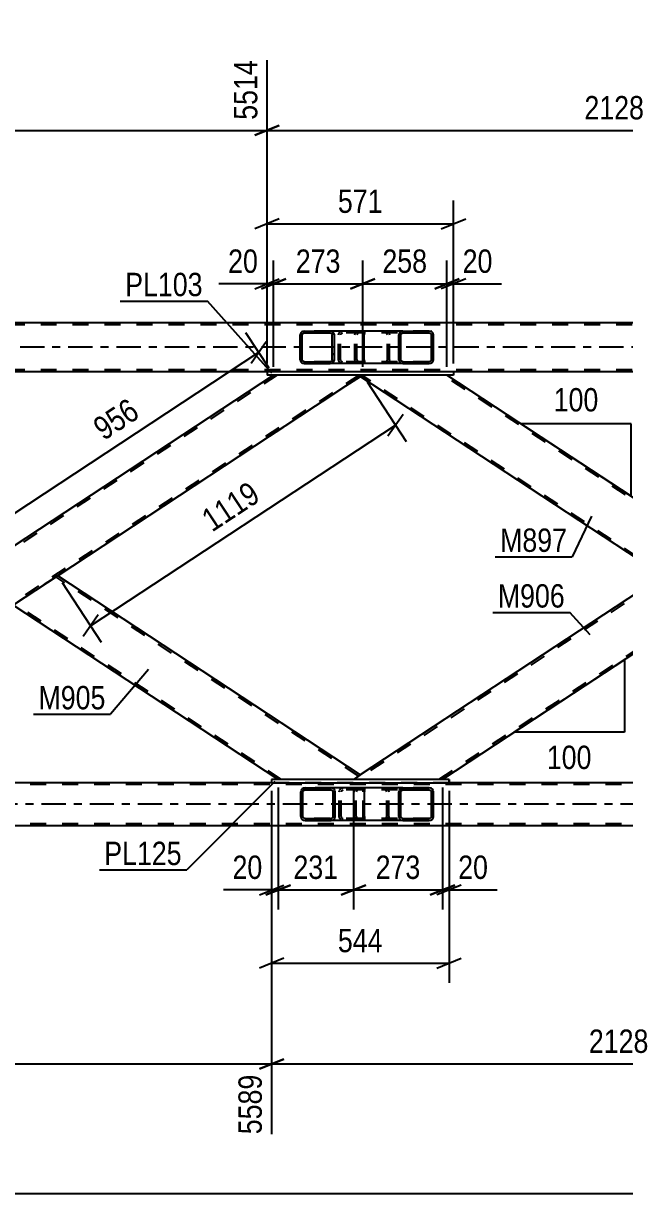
# Model space of a CAD drawing. Header units: millimetres. Extents: x -857 to 332, y -866 to -25.
# Drawn here: x -643.6 to -569.9, y -601.4 to -457.9 of the extents above; entities that cross this region are included whole.
import ezdxf

# ---------------------------------------------------------------- set-up
doc = ezdxf.new("R2010")
doc.units = ezdxf.units.MM
doc.linetypes.add('DXK_LINE_DOT2', pattern=[3.9198, 1.9599, -1.9599])
doc.linetypes.add('DXK_LINE_DOT3', pattern=[5.9187, 2.979, -0.9799, 0.9799, -0.9799])
doc.styles.add('Arial Narrow', font='ARIALN.TTF', dxfattribs={"height": 0.2})

# ---------------------------------------------------------------- blocks, each defined once
blk = doc.blocks.new('Part-570386455-8383 - 8305')
at = {"color": 2, "linetype": 'Continuous'}
for p, q in [((-639.43, -525.65), (-644.89, -529.24)), ((-602.32, -550.06), (-639.43, -525.65)), ((-612.4, -550.61), (-644.89, -529.24)), ((-602.36, -550.08), (-603.16, -550.61)), ((-602.32, -550.06), (-602.36, -550.08))]:
    blk.add_line(p, q, dxfattribs=at)
at = {"color": 7, "linetype": 'DXK_LINE_DOT2'}
for p, q in [((-602.54, -550.2), (-639.65, -525.79)), ((-644.67, -529.1), (-644.66, -529.09)), ((-611.97, -550.61), (-644.67, -529.1)), ((-603.16, -550.61), (-612.4, -550.61)), ((-602.76, -550.35), (-602.54, -550.2)), ((-602.32, -550.06), (-602.32, -550.06))]:
    blk.add_line(p, q, dxfattribs=at)
blk = doc.blocks.new('Part-570386455-8836 - 8305')
at = {"color": 7, "linetype": 'DXK_LINE_DOT2'}
for p, q in [((-111.68, -551.25), (-792.02, -551.25)), ((-591.44, -551.01), (-613.2, -551.01)), ((-111.68, -556.05), (-792.02, -556.05))]:
    blk.add_line(p, q, dxfattribs=at)
at = {"color": 2, "linetype": 'Continuous'}
for p, q in [((-613.2, -551.01), (-676.58, -551.01)), ((-528.07, -551.01), (-591.44, -551.01)), ((-111.68, -556.29), (-792.02, -556.29))]:
    blk.add_line(p, q, dxfattribs=at)
at = {"color": 7, "linetype": 'DXK_LINE_DOT3'}
blk.add_line((-111.68, -553.65), (-792.02, -553.65), dxfattribs=at)
blk = doc.blocks.new('Part-570386455-8355 - 8305')
at = {"linetype": 'Continuous'}
h = blk.add_hatch(dxfattribs=at)
h.set_pattern_fill('', scale=0.7, style=0, pattern_type=0)
h.set_pattern_definition([(45, (-609.6621, -499.3542), (-1.57154, 1.57154), [])])
h.paths.add_polyline_path([(-609.7, -499.17), (-609.66, -499.35), (-609.55, -499.51), (-609.39, -499.61), (-609.2, -499.65), (-606.01, -499.65), (-605.82, -499.61), (-605.65, -499.51), (-605.54, -499.35), (-605.5, -499.17), (-605.5, -496.13), (-605.54, -495.95), (-605.65, -495.79), (-605.82, -495.69), (-606.01, -495.65), (-609.2, -495.65), (-609.39, -495.69), (-609.55, -495.79), (-609.66, -495.95), (-609.7, -496.13)])
h.paths.add_polyline_path([(-609.43, -496.04), (-609.37, -495.96), (-609.29, -495.91), (-609.2, -495.89), (-606.01, -495.89), (-605.91, -495.91), (-605.83, -495.96), (-605.78, -496.04), (-605.76, -496.13), (-605.76, -499.17), (-605.78, -499.26), (-605.83, -499.34), (-605.91, -499.39), (-606.01, -499.41), (-609.2, -499.41), (-609.29, -499.39), (-609.37, -499.34), (-609.43, -499.26), (-609.45, -499.17), (-609.45, -496.13)])
at = {"color": 2, "linetype": 'Continuous'}
for p, q in [((-609.66, -495.95), (-609.7, -496.13)), ((-609.7, -499.17), (-609.7, -496.13)), ((-609.45, -496.13), (-609.43, -496.04)), ((-609.45, -499.17), (-609.45, -496.13)), ((-609.43, -496.04), (-609.37, -495.96)), ((-609.2, -495.65), (-609.39, -495.69)), ((-609.37, -495.96), (-609.29, -495.91)), ((-609.29, -495.91), (-609.2, -495.89)), ((-609.2, -495.65), (-606.01, -495.65)), ((-609.2, -495.89), (-606.01, -495.89)), ((-602.1, -495.65), (-606.01, -495.65)), ((-605.82, -495.69), (-606.01, -495.65)), ((-606.01, -495.89), (-605.91, -495.91)), ((-605.91, -495.91), (-605.83, -495.96)), ((-605.83, -495.96), (-605.78, -496.04)), ((-605.78, -496.04), (-605.76, -496.13)), ((-605.76, -499.17), (-605.76, -496.13)), ((-605.5, -496.13), (-605.54, -495.95)), ((-605.5, -499.17), (-605.5, -496.13)), ((-602.1, -495.65), (-601.99, -495.69)), ((-601.99, -495.69), (-601.91, -495.79)), ((-601.91, -495.79), (-601.85, -495.95)), ((-601.85, -495.95), (-601.83, -496.13)), ((-601.83, -499.17), (-601.83, -496.13)), ((-609.7, -499.17), (-609.66, -499.35)), ((-609.43, -499.26), (-609.45, -499.17)), ((-609.37, -499.34), (-609.43, -499.26)), ((-609.39, -499.61), (-609.2, -499.65)), ((-609.29, -499.39), (-609.37, -499.34)), ((-609.2, -499.41), (-609.29, -499.39)), ((-609.2, -499.41), (-606.01, -499.41)), ((-609.2, -499.65), (-606.01, -499.65)), ((-605.91, -499.39), (-606.01, -499.41)), ((-606.01, -499.65), (-605.82, -499.61)), ((-602.1, -499.65), (-606.01, -499.65)), ((-605.83, -499.34), (-605.91, -499.39)), ((-605.78, -499.26), (-605.83, -499.34)), ((-605.76, -499.17), (-605.78, -499.26)), ((-605.54, -499.35), (-605.5, -499.17)), ((-601.99, -499.61), (-602.1, -499.65)), ((-601.91, -499.51), (-601.99, -499.61)), ((-601.85, -499.35), (-601.91, -499.51)), ((-601.83, -499.17), (-601.85, -499.35))]:
    blk.add_line(p, q, dxfattribs=at)
at = {"color": 7, "linetype": 'DXK_LINE_DOT2'}
for p, q in [((-606.01, -495.65), (-609.2, -495.65)), ((-602.1, -495.89), (-609.2, -495.89)), ((-605.01, -496.13), (-604.97, -495.95)), ((-605.01, -499.17), (-605.01, -496.13)), ((-604.74, -496.04), (-604.76, -496.13)), ((-604.76, -499.17), (-604.76, -496.13)), ((-604.68, -495.96), (-604.74, -496.04)), ((-604.7, -495.69), (-604.5, -495.65)), ((-604.68, -495.96), (-604.66, -495.95)), ((-604.66, -495.95), (-604.6, -495.91)), ((-604.6, -495.91), (-604.5, -495.89)), ((-603, -495.89), (-603, -495.65)), ((-602.05, -495.91), (-602.1, -495.89)), ((-602, -495.96), (-602.05, -495.91)), ((-601.97, -496.04), (-602, -495.96)), ((-601.96, -496.13), (-601.97, -496.04)), ((-601.96, -499.17), (-601.96, -496.13)), ((-602.1, -499.41), (-609.2, -499.41)), ((-606.01, -499.65), (-609.2, -499.65)), ((-604.97, -499.35), (-605.01, -499.17)), ((-604.76, -499.17), (-604.74, -499.26)), ((-604.74, -499.26), (-604.68, -499.34)), ((-604.5, -499.65), (-604.7, -499.61)), ((-604.68, -499.34), (-604.66, -499.35)), ((-604.66, -499.35), (-604.6, -499.39)), ((-604.6, -499.39), (-604.5, -499.41)), ((-603, -499.65), (-603, -499.41)), ((-602.1, -499.41), (-602.05, -499.39)), ((-602.05, -499.39), (-602, -499.34)), ((-602, -499.34), (-601.97, -499.26)), ((-601.97, -499.26), (-601.96, -499.17))]:
    blk.add_line(p, q, dxfattribs=at)
at = {"color": 2, "linetype": 'Continuous'}
for centre, start, end in [((-609.21, -496.15), 111.1513, 156.1049), ((-605.99, -496.15), 23.8951, 68.8487), ((-609.21, -499.15), 203.8951, 248.8487), ((-605.99, -499.15), 291.1513, 336.1049)]:
    blk.add_arc(centre, 0.492, start, end, dxfattribs=at)
at = {"color": 7, "linetype": 'DXK_LINE_DOT2'}
for centre, start, end in [((-604.52, -496.15), 111.1513, 156.1049), ((-604.52, -499.15), 203.8951, 248.8487)]:
    blk.add_arc(centre, 0.492, start, end, dxfattribs=at)
blk = doc.blocks.new('Part-570386455-8442 - 8305')
at = {"color": 7, "linetype": 'DXK_LINE_DOT2'}
for p, q in [((-527.38, -501.05), (-602.72, -550.61)), ((-519.01, -501.05), (-527.82, -501.05)), ((-519.01, -501.05), (-519.01, -501.87)), ((-519.01, -502.15), (-592.68, -550.61)), ((-519.01, -502.09), (-519.01, -502.44)), ((-519.01, -502.09), (-519.01, -502.15)), ((-559.76, -522.06), (-565.21, -525.65)), ((-554.3, -525.65), (-559.76, -529.24)), ((-602.32, -550.06), (-603.16, -550.61)), ((-592.24, -550.61), (-603.16, -550.61))]:
    blk.add_line(p, q, dxfattribs=at)
at = {"color": 2, "linetype": 'Continuous'}
for p, q in [((-527.82, -501.05), (-559.76, -522.06)), ((-519.01, -501.05), (-519.01, -501.87)), ((-519.01, -501.87), (-519.01, -502.44)), ((-519.01, -502.44), (-554.3, -525.65)), ((-565.21, -525.65), (-602.32, -550.06)), ((-559.76, -529.24), (-592.24, -550.61))]:
    blk.add_line(p, q, dxfattribs=at)
blk = doc.blocks.new('Part-570386455-8388 - 8305')
at = {"color": 7, "linetype": 'DXK_LINE_DOT2'}
for p, q in [((-612.51, -501.05), (-684.88, -548.65)), ((-602.47, -501.05), (-677.81, -550.61)), ((-602.03, -501.05), (-614.62, -509.33)), ((-602.03, -501.05), (-612.95, -501.05)), ((-644.89, -522.06), (-650.35, -525.65)), ((-639.43, -525.65), (-644.89, -529.24)), ((-684.88, -548.94), (-684.88, -550.61)), ((-677.38, -550.61), (-684.88, -550.61))]:
    blk.add_line(p, q, dxfattribs=at)
at = {"color": 2, "linetype": 'Continuous'}
for p, q in [((-612.95, -501.05), (-644.89, -522.06)), ((-602.32, -501.24), (-639.43, -525.65)), ((-650.35, -525.65), (-684.88, -548.37)), ((-644.89, -529.24), (-677.38, -550.61)), ((-684.88, -548.37), (-684.88, -550.61))]:
    blk.add_line(p, q, dxfattribs=at)
blk = doc.blocks.new('Part-570386455-8737 - 8305')
at = {"color": 2, "linetype": 'Continuous'}
for p, q in [((-613.2, -550.61), (-613.2, -551.01)), ((-591.44, -550.61), (-613.2, -550.61)), ((-591.44, -550.61), (-591.44, -551.01)), ((-591.44, -550.61), (-591.44, -550.61)), ((-613.2, -551.01), (-591.44, -551.01)), ((-591.44, -551.01), (-591.44, -551.01))]:
    blk.add_line(p, q, dxfattribs=at)
at = {"color": 7, "linetype": 'DXK_LINE_DOT2'}
for p, q in [((-613.2, -550.61), (-613.2, -551.01)), ((-591.44, -551.01), (-591.44, -550.61)), ((-591.44, -550.61), (-591.44, -550.61)), ((-591.44, -551.01), (-591.44, -551.01))]:
    blk.add_line(p, q, dxfattribs=at)
blk = doc.blocks.new('Part-570386455-8450 - 8305')
at = {"linetype": 'Continuous'}
h = blk.add_hatch(dxfattribs=at)
h.set_pattern_fill('', scale=0.7, style=0, pattern_type=0)
h.set_pattern_definition([(45, (-609.5622, -555.3532), (-1.57154, 1.57154), [])])
h.paths.add_polyline_path([(-609.6, -555.17), (-609.56, -555.35), (-609.45, -555.51), (-609.29, -555.61), (-609.1, -555.65), (-605.91, -555.65), (-605.72, -555.61), (-605.56, -555.51), (-605.45, -555.35), (-605.41, -555.17), (-605.41, -552.13), (-605.45, -551.95), (-605.56, -551.79), (-605.72, -551.69), (-605.91, -551.65), (-609.1, -551.65), (-609.29, -551.69), (-609.45, -551.79), (-609.56, -551.95), (-609.6, -552.13)])
h.paths.add_polyline_path([(-609.33, -552.04), (-609.28, -551.96), (-609.19, -551.91), (-609.1, -551.89), (-605.91, -551.89), (-605.82, -551.91), (-605.74, -551.96), (-605.68, -552.04), (-605.66, -552.13), (-605.66, -555.17), (-605.68, -555.26), (-605.74, -555.34), (-605.82, -555.39), (-605.91, -555.41), (-609.1, -555.41), (-609.19, -555.39), (-609.28, -555.34), (-609.33, -555.26), (-609.35, -555.17), (-609.35, -552.13)])
at = {"color": 2, "linetype": 'Continuous'}
for p, q in [((-609.56, -551.95), (-609.6, -552.13)), ((-609.6, -555.17), (-609.6, -552.13)), ((-609.35, -552.13), (-609.33, -552.04)), ((-609.35, -555.17), (-609.35, -552.13)), ((-609.33, -552.04), (-609.28, -551.96)), ((-609.1, -551.65), (-609.29, -551.69)), ((-609.28, -551.96), (-609.19, -551.91)), ((-609.19, -551.91), (-609.1, -551.89)), ((-609.1, -551.65), (-605.91, -551.65)), ((-609.1, -551.89), (-605.91, -551.89)), ((-602.08, -551.65), (-605.91, -551.65)), ((-605.72, -551.69), (-605.91, -551.65)), ((-605.91, -551.89), (-605.82, -551.91)), ((-605.82, -551.91), (-605.74, -551.96)), ((-605.74, -551.96), (-605.68, -552.04)), ((-605.68, -552.04), (-605.66, -552.13)), ((-605.66, -555.17), (-605.66, -552.13)), ((-605.41, -552.13), (-605.45, -551.95)), ((-605.41, -555.17), (-605.41, -552.13)), ((-602.08, -551.65), (-601.98, -551.69)), ((-601.98, -551.69), (-601.89, -551.79)), ((-601.89, -551.79), (-601.83, -551.95)), ((-601.83, -551.95), (-601.81, -552.13)), ((-601.81, -555.17), (-601.81, -552.13)), ((-609.6, -555.17), (-609.56, -555.35)), ((-609.33, -555.26), (-609.35, -555.17)), ((-609.28, -555.34), (-609.33, -555.26)), ((-609.29, -555.61), (-609.1, -555.65)), ((-609.19, -555.39), (-609.28, -555.34)), ((-609.1, -555.41), (-609.19, -555.39)), ((-609.1, -555.41), (-605.91, -555.41)), ((-609.1, -555.65), (-605.91, -555.65)), ((-605.82, -555.39), (-605.91, -555.41)), ((-605.91, -555.65), (-605.72, -555.61)), ((-602.08, -555.65), (-605.91, -555.65)), ((-605.74, -555.34), (-605.82, -555.39)), ((-605.68, -555.26), (-605.74, -555.34)), ((-605.66, -555.17), (-605.68, -555.26)), ((-605.45, -555.35), (-605.41, -555.17)), ((-601.98, -555.61), (-602.08, -555.65)), ((-601.89, -555.51), (-601.98, -555.61)), ((-601.83, -555.35), (-601.89, -555.51)), ((-601.81, -555.17), (-601.83, -555.35))]:
    blk.add_line(p, q, dxfattribs=at)
at = {"color": 7, "linetype": 'DXK_LINE_DOT2'}
for p, q in [((-605.91, -551.65), (-609.1, -551.65)), ((-602.08, -551.89), (-609.1, -551.89)), ((-604.92, -552.13), (-604.88, -551.95)), ((-604.92, -555.17), (-604.92, -552.13)), ((-604.65, -552.04), (-604.67, -552.13)), ((-604.67, -555.17), (-604.67, -552.13)), ((-604.6, -551.96), (-604.65, -552.04)), ((-604.61, -551.69), (-604.42, -551.65)), ((-604.6, -551.96), (-604.57, -551.95)), ((-604.57, -551.95), (-604.51, -551.91)), ((-604.51, -551.91), (-604.42, -551.89)), ((-603.08, -551.89), (-603.08, -551.65)), ((-602.03, -551.91), (-602.08, -551.89)), ((-601.99, -551.96), (-602.03, -551.91)), ((-601.96, -552.04), (-601.99, -551.96)), ((-601.95, -552.13), (-601.96, -552.04)), ((-601.95, -555.17), (-601.95, -552.13)), ((-602.08, -555.41), (-609.1, -555.41)), ((-605.91, -555.65), (-609.1, -555.65)), ((-604.88, -555.35), (-604.92, -555.17)), ((-604.67, -555.17), (-604.65, -555.26)), ((-604.65, -555.26), (-604.6, -555.34)), ((-604.42, -555.65), (-604.61, -555.61)), ((-604.6, -555.34), (-604.51, -555.39)), ((-604.51, -555.39), (-604.42, -555.41)), ((-603.08, -555.65), (-603.08, -555.41)), ((-602.08, -555.41), (-602.03, -555.39)), ((-602.03, -555.39), (-601.99, -555.34)), ((-601.99, -555.34), (-601.96, -555.26)), ((-601.96, -555.26), (-601.95, -555.17))]:
    blk.add_line(p, q, dxfattribs=at)
at = {"color": 2, "linetype": 'Continuous'}
for centre, start, end in [((-609.11, -552.14), 111.1941, 156.1506), ((-605.9, -552.14), 23.8494, 68.8059), ((-609.11, -555.15), 203.8494, 248.8059), ((-605.9, -555.15), 291.1941, 336.1506)]:
    blk.add_arc(centre, 0.492, start, end, dxfattribs=at)
at = {"color": 7, "linetype": 'DXK_LINE_DOT2'}
for centre, start, end in [((-604.43, -552.14), 111.1941, 156.1506), ((-604.43, -555.15), 203.8494, 248.8059)]:
    blk.add_arc(centre, 0.492, start, end, dxfattribs=at)
blk = doc.blocks.new('Part-570386455-8468 - 8305')
at = {"linetype": 'Continuous'}
h = blk.add_hatch(dxfattribs=at)
h.set_pattern_fill('', scale=0.7, style=0, pattern_type=0)
h.set_pattern_definition([(45, (-597.571, -555.3532), (-1.57154, 1.57154), [])])
h.paths.add_polyline_path([(-597.61, -555.17), (-597.57, -555.35), (-597.46, -555.51), (-597.29, -555.61), (-597.1, -555.65), (-593.86, -555.65), (-593.67, -555.61), (-593.5, -555.51), (-593.39, -555.35), (-593.35, -555.17), (-593.35, -552.13), (-593.39, -551.95), (-593.5, -551.79), (-593.67, -551.69), (-593.86, -551.65), (-597.1, -551.65), (-597.29, -551.69), (-597.46, -551.79), (-597.57, -551.95), (-597.61, -552.13)])
h.paths.add_polyline_path([(-597.34, -552.04), (-597.28, -551.96), (-597.2, -551.91), (-597.1, -551.89), (-593.86, -551.89), (-593.77, -551.91), (-593.68, -551.96), (-593.63, -552.04), (-593.61, -552.13), (-593.61, -555.17), (-593.63, -555.26), (-593.68, -555.34), (-593.77, -555.39), (-593.86, -555.41), (-597.1, -555.41), (-597.2, -555.39), (-597.28, -555.34), (-597.34, -555.26), (-597.35, -555.17), (-597.35, -552.13)])
at = {"color": 7, "linetype": 'DXK_LINE_DOT2'}
for p, q in [((-603.08, -552.13), (-603.04, -551.95)), ((-603.08, -555.17), (-603.08, -552.13)), ((-602.8, -552.04), (-602.82, -552.13)), ((-602.82, -555.17), (-602.82, -552.13)), ((-602.74, -551.96), (-602.8, -552.04)), ((-602.76, -551.69), (-602.56, -551.65)), ((-602.66, -551.91), (-602.74, -551.96)), ((-602.56, -551.89), (-602.66, -551.91)), ((-602.08, -551.65), (-602.56, -551.65)), ((-593.86, -551.89), (-602.56, -551.89)), ((-599.33, -551.65), (-599.13, -551.69)), ((-599.23, -551.91), (-599.33, -551.89)), ((-599.15, -551.96), (-599.23, -551.91)), ((-599.09, -552.04), (-599.15, -551.96)), ((-599.07, -552.13), (-599.09, -552.04)), ((-599.07, -555.17), (-599.07, -552.13)), ((-598.86, -551.95), (-598.82, -552.13)), ((-598.82, -555.17), (-598.82, -552.13)), ((-593.86, -551.65), (-597.1, -551.65)), ((-603.04, -555.35), (-603.08, -555.17)), ((-602.82, -555.17), (-602.8, -555.26)), ((-602.8, -555.26), (-602.74, -555.34)), ((-602.56, -555.65), (-602.76, -555.61)), ((-602.74, -555.34), (-602.66, -555.39)), ((-602.66, -555.39), (-602.56, -555.41)), ((-593.86, -555.41), (-602.56, -555.41)), ((-602.08, -555.65), (-602.56, -555.65)), ((-599.33, -555.41), (-599.23, -555.39)), ((-599.13, -555.61), (-599.33, -555.65)), ((-599.23, -555.39), (-599.15, -555.34)), ((-599.15, -555.34), (-599.09, -555.26)), ((-599.09, -555.26), (-599.07, -555.17)), ((-598.82, -555.17), (-598.86, -555.35)), ((-593.86, -555.65), (-597.1, -555.65))]:
    blk.add_line(p, q, dxfattribs=at)
at = {"color": 2, "linetype": 'Continuous'}
for p, q in [((-597.1, -551.65), (-602.08, -551.65)), ((-597.57, -551.95), (-597.61, -552.13)), ((-597.61, -555.17), (-597.61, -552.13)), ((-597.35, -552.13), (-597.34, -552.04)), ((-597.35, -555.17), (-597.35, -552.13)), ((-597.34, -552.04), (-597.28, -551.96)), ((-597.1, -551.65), (-597.29, -551.69)), ((-597.28, -551.96), (-597.2, -551.91)), ((-597.2, -551.91), (-597.1, -551.89)), ((-597.1, -551.65), (-593.86, -551.65)), ((-597.1, -551.89), (-593.86, -551.89)), ((-593.67, -551.69), (-593.86, -551.65)), ((-593.86, -551.89), (-593.77, -551.91)), ((-593.77, -551.91), (-593.68, -551.96)), ((-593.68, -551.96), (-593.63, -552.04)), ((-593.63, -552.04), (-593.61, -552.13)), ((-593.61, -555.17), (-593.61, -552.13)), ((-593.35, -552.13), (-593.39, -551.95)), ((-593.35, -555.17), (-593.35, -552.13)), ((-597.1, -555.65), (-602.08, -555.65)), ((-597.61, -555.17), (-597.57, -555.35)), ((-597.34, -555.26), (-597.35, -555.17)), ((-597.28, -555.34), (-597.34, -555.26)), ((-597.29, -555.61), (-597.1, -555.65)), ((-597.2, -555.39), (-597.28, -555.34)), ((-597.1, -555.41), (-597.2, -555.39)), ((-597.1, -555.41), (-593.86, -555.41)), ((-597.1, -555.65), (-593.86, -555.65)), ((-593.77, -555.39), (-593.86, -555.41)), ((-593.86, -555.65), (-593.67, -555.61)), ((-593.68, -555.34), (-593.77, -555.39)), ((-593.63, -555.26), (-593.68, -555.34)), ((-593.61, -555.17), (-593.63, -555.26)), ((-593.39, -555.35), (-593.35, -555.17))]:
    blk.add_line(p, q, dxfattribs=at)
at = {"color": 7, "linetype": 'DXK_LINE_DOT2'}
for centre, start, end in [((-602.58, -552.15), 110.7583, 155.68), ((-599.31, -552.15), 24.32, 69.2417), ((-602.58, -555.15), 204.32, 249.2417), ((-599.31, -555.15), 290.7583, 335.68)]:
    blk.add_arc(centre, 0.496, start, end, dxfattribs=at)
at = {"color": 2, "linetype": 'Continuous'}
for centre, start, end in [((-597.12, -552.15), 110.7583, 155.6801), ((-593.84, -552.15), 24.32, 69.2417), ((-597.12, -555.15), 204.32, 249.2417), ((-593.84, -555.15), 290.7583, 335.6801)]:
    blk.add_arc(centre, 0.496, start, end, dxfattribs=at)
blk = doc.blocks.new('Part-570386455-8865 - 8305')
at = {"color": 7, "linetype": 'DXK_LINE_DOT2'}
for p, q in [((-114.3, -494.65), (-690.09, -494.65)), ((-114.3, -494.89), (-792.02, -494.89)), ((-114.3, -500.41), (-792.02, -500.41)), ((-590.9, -500.65), (-613.75, -500.65))]:
    blk.add_line(p, q, dxfattribs=at)
at = {"color": 2, "linetype": 'Continuous'}
for p, q in [((-519.82, -494.65), (-684.09, -494.65)), ((-613.75, -500.65), (-676.03, -500.65)), ((-528.62, -500.65), (-590.9, -500.65))]:
    blk.add_line(p, q, dxfattribs=at)
at = {"color": 7, "linetype": 'DXK_LINE_DOT3'}
blk.add_line((-114.3, -497.65), (-792.02, -497.65), dxfattribs=at)
blk = doc.blocks.new('Part-570386455-8724 - 8305')
at = {"color": 2, "linetype": 'Continuous'}
for p, q in [((-590.9, -500.65), (-613.75, -500.65)), ((-613.75, -500.65), (-613.75, -501.05)), ((-590.9, -501.05), (-613.75, -501.05)), ((-590.9, -500.65), (-590.9, -501.05))]:
    blk.add_line(p, q, dxfattribs=at)
blk = doc.blocks.new('Part-570386455-8857 - 8305')
at = {"color": 2, "linetype": 'Continuous'}
for p, q in [((-602.32, -501.24), (-602.29, -501.22)), ((-565.21, -525.65), (-602.32, -501.24)), ((-602.03, -501.05), (-602.29, -501.22)), ((-602.05, -501.05), (-602.09, -501.09)), ((-559.76, -522.06), (-591.7, -501.05)), ((-559.79, -522.08), (-560.03, -522.24)), ((-559.76, -522.06), (-559.79, -522.08)), ((-560.03, -522.24), (-565.21, -525.65))]:
    blk.add_line(p, q, dxfattribs=at)
at = {"color": 7, "linetype": 'DXK_LINE_DOT2'}
for p, q in [((-602.29, -501.22), (-602.32, -501.24)), ((-565, -525.51), (-602.1, -501.1)), ((-591.7, -501.05), (-602.05, -501.05)), ((-602.03, -501.05), (-602.03, -501.05)), ((-559.97, -522.2), (-592.13, -501.05)), ((-560.03, -522.24), (-559.88, -522.14))]:
    blk.add_line(p, q, dxfattribs=at)
blk = doc.blocks.new('Part-570386455-8915 - 8305')
at = {"linetype": 'Continuous'}
h = blk.add_hatch(dxfattribs=at)
h.set_pattern_fill('', scale=0.7, style=0, pattern_type=0)
h.set_pattern_definition([(45, (-597.571, -499.3542), (-1.57154, 1.57154), [])])
h.paths.add_polyline_path([(-597.61, -499.17), (-597.57, -499.35), (-597.46, -499.51), (-597.29, -499.61), (-597.1, -499.65), (-593.86, -499.65), (-593.67, -499.61), (-593.5, -499.51), (-593.39, -499.35), (-593.35, -499.17), (-593.35, -496.13), (-593.39, -495.95), (-593.5, -495.79), (-593.67, -495.69), (-593.86, -495.65), (-597.1, -495.65), (-597.29, -495.69), (-597.46, -495.79), (-597.57, -495.95), (-597.61, -496.13)])
h.paths.add_polyline_path([(-597.34, -496.04), (-597.28, -495.96), (-597.2, -495.91), (-597.1, -495.89), (-593.86, -495.89), (-593.77, -495.91), (-593.68, -495.96), (-593.63, -496.04), (-593.61, -496.13), (-593.61, -499.17), (-593.63, -499.26), (-593.68, -499.34), (-593.77, -499.39), (-593.86, -499.41), (-597.1, -499.41), (-597.2, -499.39), (-597.28, -499.34), (-597.34, -499.26), (-597.35, -499.17), (-597.35, -496.13)])
at = {"color": 7, "linetype": 'DXK_LINE_DOT2'}
for p, q in [((-603, -496.13), (-602.96, -495.95)), ((-603, -499.17), (-603, -496.13)), ((-602.72, -496.04), (-602.74, -496.13)), ((-602.74, -499.17), (-602.74, -496.13)), ((-602.67, -495.96), (-602.72, -496.04)), ((-602.68, -495.69), (-602.48, -495.65)), ((-602.58, -495.91), (-602.67, -495.96)), ((-602.48, -495.89), (-602.58, -495.91)), ((-602.1, -495.65), (-602.48, -495.65)), ((-593.86, -495.89), (-602.48, -495.89)), ((-599.25, -495.65), (-599.05, -495.69)), ((-599.15, -495.91), (-599.25, -495.89)), ((-599.07, -495.96), (-599.15, -495.91)), ((-599.01, -496.04), (-599.07, -495.96)), ((-598.99, -496.13), (-599.01, -496.04)), ((-598.99, -499.17), (-598.99, -496.13)), ((-598.78, -495.95), (-598.74, -496.13)), ((-598.74, -499.17), (-598.74, -496.13)), ((-593.86, -495.65), (-597.1, -495.65)), ((-602.96, -499.35), (-603, -499.17)), ((-602.74, -499.17), (-602.72, -499.26)), ((-602.72, -499.26), (-602.67, -499.34)), ((-602.48, -499.65), (-602.68, -499.61)), ((-602.67, -499.34), (-602.58, -499.39)), ((-602.58, -499.39), (-602.48, -499.41)), ((-593.86, -499.41), (-602.48, -499.41)), ((-602.1, -499.65), (-602.48, -499.65)), ((-599.25, -499.41), (-599.15, -499.39)), ((-599.05, -499.61), (-599.25, -499.65)), ((-599.15, -499.39), (-599.07, -499.34)), ((-599.07, -499.34), (-599.01, -499.26)), ((-599.01, -499.26), (-598.99, -499.17)), ((-598.74, -499.17), (-598.78, -499.35)), ((-593.86, -499.65), (-597.1, -499.65))]:
    blk.add_line(p, q, dxfattribs=at)
at = {"color": 2, "linetype": 'Continuous'}
for p, q in [((-597.1, -495.65), (-602.1, -495.65)), ((-597.57, -495.95), (-597.61, -496.13)), ((-597.61, -499.17), (-597.61, -496.13)), ((-597.35, -496.13), (-597.34, -496.04)), ((-597.35, -499.17), (-597.35, -496.13)), ((-597.34, -496.04), (-597.28, -495.96)), ((-597.1, -495.65), (-597.29, -495.69)), ((-597.28, -495.96), (-597.2, -495.91)), ((-597.2, -495.91), (-597.1, -495.89)), ((-597.1, -495.65), (-593.86, -495.65)), ((-597.1, -495.89), (-593.86, -495.89)), ((-593.67, -495.69), (-593.86, -495.65)), ((-593.86, -495.89), (-593.77, -495.91)), ((-593.77, -495.91), (-593.68, -495.96)), ((-593.68, -495.96), (-593.63, -496.04)), ((-593.63, -496.04), (-593.61, -496.13)), ((-593.61, -499.17), (-593.61, -496.13)), ((-593.35, -496.13), (-593.39, -495.95)), ((-593.35, -499.17), (-593.35, -496.13)), ((-597.1, -499.65), (-602.1, -499.65)), ((-597.61, -499.17), (-597.57, -499.35)), ((-597.34, -499.26), (-597.35, -499.17)), ((-597.28, -499.34), (-597.34, -499.26)), ((-597.29, -499.61), (-597.1, -499.65)), ((-597.2, -499.39), (-597.28, -499.34)), ((-597.1, -499.41), (-597.2, -499.39)), ((-597.1, -499.41), (-593.86, -499.41)), ((-597.1, -499.65), (-593.86, -499.65)), ((-593.77, -499.39), (-593.86, -499.41)), ((-593.86, -499.65), (-593.67, -499.61)), ((-593.68, -499.34), (-593.77, -499.39)), ((-593.63, -499.26), (-593.68, -499.34)), ((-593.61, -499.17), (-593.63, -499.26)), ((-593.39, -499.35), (-593.35, -499.17))]:
    blk.add_line(p, q, dxfattribs=at)
at = {"color": 7, "linetype": 'DXK_LINE_DOT2'}
for centre, start, end in [((-602.5, -496.15), 110.7583, 155.68), ((-599.23, -496.15), 24.32, 69.2417), ((-602.5, -499.15), 204.32, 249.2417), ((-599.23, -499.15), 290.7583, 335.68)]:
    blk.add_arc(centre, 0.496, start, end, dxfattribs=at)
at = {"color": 2, "linetype": 'Continuous'}
for centre, start, end in [((-597.12, -496.15), 110.7583, 155.6801), ((-593.84, -496.15), 24.32, 69.2417), ((-597.12, -499.15), 204.32, 249.2417), ((-593.84, -499.15), 290.7583, 335.6801)]:
    blk.add_arc(centre, 0.496, start, end, dxfattribs=at)
blk = doc.blocks.new('StraightDimension-570386455-39392 - 8305')
at = {"color": 7, "linetype": 'Continuous'}
for p, q in [((-602.03, -500.05), (-602.03, -487.02)), ((-591.7, -500.05), (-591.7, -487.02)), ((-603.53, -490.47), (-600.53, -489.27)), ((-602.03, -489.87), (-591.7, -489.87)), ((-590.2, -489.27), (-593.2, -490.47))]:
    blk.add_line(p, q, dxfattribs=at)
at = {"color": 0}
blk.add_wipeout([(-593.52, -489.12), (-593.52, -484.92), (-600.21, -484.92), (-600.21, -489.12)], dxfattribs=at)
at = {"color": 3, "style": 'Arial Narrow'}
blk.add_text('258', height=2.863, dxfattribs=at).set_placement((-599.61, -488.52))
blk = doc.blocks.new('StraightDimension-570386455-9415 - 8305')
at = {"color": 7, "linetype": 'Continuous'}
for p, q in [((-613.2, -552.01), (-613.2, -575.54)), ((-591.44, -552.01), (-591.44, -575.54)), ((-611.7, -572.54), (-614.7, -573.74)), ((-613.2, -573.14), (-591.44, -573.14)), ((-592.94, -573.74), (-589.94, -572.54))]:
    blk.add_line(p, q, dxfattribs=at)
at = {"color": 0}
blk.add_wipeout([(-598.98, -572.39), (-598.98, -568.19), (-605.67, -568.19), (-605.67, -572.39)], dxfattribs=at)
at = {"color": 3, "style": 'Arial Narrow'}
blk.add_text('544', height=2.863, dxfattribs=at).set_placement((-605.07, -571.79))
blk = doc.blocks.new('StraightDimension-570386455-39440 - 8305')
at = {"color": 7, "linetype": 'Continuous'}
for p, q in [((-612.4, -551.61), (-612.4, -566.56)), ((-603.16, -551.61), (-603.16, -566.56)), ((-613.9, -564.76), (-610.9, -563.56)), ((-601.66, -563.56), (-604.66, -564.76)), ((-612.4, -564.16), (-603.16, -564.16))]:
    blk.add_line(p, q, dxfattribs=at)
at = {"color": 0}
blk.add_wipeout([(-604.44, -563.41), (-604.44, -559.21), (-611.12, -559.21), (-611.12, -563.41)], dxfattribs=at)
at = {"color": 3, "style": 'Arial Narrow'}
blk.add_text('231', height=2.863, dxfattribs=at).set_placement((-610.52, -562.81))
blk = doc.blocks.new('StraightDimension-570386455-20042 - 8305')
at = {"color": 7, "linetype": 'Continuous'}
for p, q in [((-613.2, -552.01), (-613.2, -594.1)), ((-528.07, -552.01), (-528.07, -594.1)), ((-611.7, -584.88), (-614.7, -586.08)), ((-529.57, -586.08), (-526.57, -584.88)), ((-613.2, -585.48), (-528.07, -585.48))]:
    blk.add_line(p, q, dxfattribs=at)
at = {"color": 0}
blk.add_wipeout([(-566.38, -584.73), (-566.38, -580.53), (-574.89, -580.53), (-574.89, -584.73)], dxfattribs=at)
at = {"color": 3, "style": 'Arial Narrow'}
blk.add_text('2128', height=2.863, dxfattribs=at).set_placement((-574.29, -584.13))
at = {"color": 0, "linetype": 'Continuous'}
blk.add_wipeout([(-528.67, -586.18), (-532.87, -586.18), (-532.87, -594.7), (-528.67, -594.7)], dxfattribs=at)
at = {"color": 3, "linetype": 'Continuous', "style": 'Arial Narrow'}
blk.add_text('7717', height=2.863, rotation=90.0002, dxfattribs=at).set_placement((-529.27, -594.1))
blk = doc.blocks.new('AngleDimension-570386455-39528 - 8305')
at = {"color": 7, "linetype": 'Continuous'}
for p, q in [((-581.5, -507.76), (-582.63, -507.01)), ((-569.1, -507.01), (-582.63, -507.01)), ((-569.1, -515.91), (-582.63, -507.01)), ((-569.1, -515.91), (-569.1, -507.01))]:
    blk.add_line(p, q, dxfattribs=at)
at = {"color": 0}
for points in [[(-572.52, -506.11), (-572.52, -501.91), (-579.21, -501.91), (-579.21, -506.11)], [(-564, -509.03), (-568.2, -509.03), (-568.2, -513.89), (-564, -513.89)]]:
    blk.add_wipeout(points, dxfattribs=at)
at = {"color": 3, "style": 'Arial Narrow'}
blk.add_text('100', height=2.863, dxfattribs=at).set_placement((-578.61, -505.51))
blk.add_text('66', height=2.863, rotation=90.0002, dxfattribs=at).set_placement((-564.6, -513.29))
blk = doc.blocks.new('StraightDimension-570386455-20637 - 8305')
at = {"color": 7, "linetype": 'Continuous'}
for p, q in [((-689.29, -493.25), (-689.29, -457.95)), ((-613.75, -499.65), (-613.75, -462.45)), ((-687.79, -470.46), (-690.79, -471.66)), ((-689.29, -471.06), (-613.75, -471.06)), ((-615.25, -471.66), (-612.25, -470.46))]:
    blk.add_line(p, q, dxfattribs=at)
at = {"color": 0}
blk.add_wipeout([(-647.27, -470.31), (-647.27, -466.11), (-655.78, -466.11), (-655.78, -470.31)], dxfattribs=at)
at = {"color": 3, "style": 'Arial Narrow'}
blk.add_text('1889', height=2.863, dxfattribs=at).set_placement((-655.18, -469.71))
at = {"color": 0, "linetype": 'Continuous'}
blk.add_wipeout([(-614.35, -461.85), (-618.55, -461.85), (-618.55, -470.36), (-614.35, -470.36)], dxfattribs=at)
at = {"color": 3, "linetype": 'Continuous', "style": 'Arial Narrow'}
blk.add_text('5514', height=2.863, rotation=90.0002, dxfattribs=at).set_placement((-614.95, -469.76))
blk = doc.blocks.new('StraightDimension-570386455-8952 - 8305')
at = {"color": 7, "linetype": 'Continuous'}
blk.add_line((-807.21, -601.38), (-111.04, -601.38), dxfattribs=at)
blk = doc.blocks.new('StraightDimension-570386455-9470 - 8305')
at = {"color": 7, "linetype": 'Continuous'}
for p, q in [((-613.75, -499.65), (-613.75, -479.67)), ((-590.9, -499.65), (-590.9, -479.67)), ((-612.25, -481.92), (-615.25, -483.12)), ((-592.4, -483.12), (-589.4, -481.92)), ((-613.75, -482.52), (-590.9, -482.52))]:
    blk.add_line(p, q, dxfattribs=at)
at = {"color": 0}
blk.add_wipeout([(-598.98, -481.77), (-598.98, -477.57), (-605.67, -477.57), (-605.67, -481.77)], dxfattribs=at)
at = {"color": 3, "style": 'Arial Narrow'}
blk.add_text('571', height=2.863, dxfattribs=at).set_placement((-605.07, -481.17))
blk = doc.blocks.new('StraightDimension-570386455-20043 - 8305')
at = {"color": 7, "linetype": 'Continuous'}
for p, q in [((-698.34, -552.01), (-698.34, -594.1)), ((-613.2, -552.01), (-613.2, -594.1)), ((-696.84, -584.88), (-699.84, -586.08)), ((-614.7, -586.08), (-611.7, -584.88)), ((-698.34, -585.48), (-613.2, -585.48))]:
    blk.add_line(p, q, dxfattribs=at)
at = {"color": 0}
blk.add_wipeout([(-651.52, -584.73), (-651.52, -580.53), (-660.03, -580.53), (-660.03, -584.73)], dxfattribs=at)
at = {"color": 3, "style": 'Arial Narrow'}
blk.add_text('2128', height=2.863, dxfattribs=at).set_placement((-659.43, -584.13))
at = {"color": 0, "linetype": 'Continuous'}
blk.add_wipeout([(-613.8, -586.18), (-618, -586.18), (-618, -594.7), (-613.8, -594.7)], dxfattribs=at)
at = {"color": 3, "linetype": 'Continuous', "style": 'Arial Narrow'}
blk.add_text('5589', height=2.863, rotation=90.0002, dxfattribs=at).set_placement((-614.4, -594.1))
blk = doc.blocks.new('StraightDimension-570386455-20636 - 8305')
at = {"color": 7, "linetype": 'Continuous'}
for p, q in [((-613.75, -499.65), (-613.75, -462.45)), ((-528.62, -499.65), (-528.62, -462.45)), ((-612.25, -470.46), (-615.25, -471.66)), ((-613.75, -471.06), (-528.62, -471.06)), ((-530.12, -471.66), (-527.12, -470.46))]:
    blk.add_line(p, q, dxfattribs=at)
at = {"color": 0}
blk.add_wipeout([(-566.93, -470.31), (-566.93, -466.11), (-575.44, -466.11), (-575.44, -470.31)], dxfattribs=at)
at = {"color": 3, "style": 'Arial Narrow'}
blk.add_text('2128', height=2.863, dxfattribs=at).set_placement((-574.84, -469.71))
at = {"color": 0, "linetype": 'Continuous'}
blk.add_wipeout([(-529.22, -461.85), (-533.42, -461.85), (-533.42, -470.36), (-529.22, -470.36)], dxfattribs=at)
at = {"color": 3, "linetype": 'Continuous', "style": 'Arial Narrow'}
blk.add_text('7642', height=2.863, rotation=90.0002, dxfattribs=at).set_placement((-529.82, -469.76))
blk = doc.blocks.new('StraightDimension-570386455-39391 - 8305')
at = {"color": 7, "linetype": 'Continuous'}
for p, q in [((-591.7, -500.05), (-591.7, -487.02)), ((-590.9, -499.65), (-590.9, -487.02)), ((-593.2, -490.47), (-590.2, -489.27)), ((-589.4, -489.27), (-592.4, -490.47)), ((-591.7, -489.87), (-590.9, -489.87)), ((-590.9, -489.87), (-584.99, -489.87)), ((-590.9, -489.87), (-584.99, -489.87))]:
    blk.add_line(p, q, dxfattribs=at)
at = {"color": 0}
blk.add_wipeout([(-585.51, -489.12), (-585.51, -484.92), (-590.37, -484.92), (-590.37, -489.12)], dxfattribs=at)
at = {"color": 3, "style": 'Arial Narrow'}
blk.add_text('20', height=2.863, dxfattribs=at).set_placement((-589.77, -488.52))
blk = doc.blocks.new('StraightDimension-570386455-39393 - 8305')
at = {"color": 7, "linetype": 'Continuous'}
for p, q in [((-612.95, -500.05), (-612.95, -487.02)), ((-602.03, -500.05), (-602.03, -487.02)), ((-614.45, -490.47), (-611.45, -489.27)), ((-612.95, -489.87), (-602.03, -489.87)), ((-600.53, -489.27), (-603.53, -490.47))]:
    blk.add_line(p, q, dxfattribs=at)
at = {"color": 0}
blk.add_wipeout([(-604.15, -489.12), (-604.15, -484.92), (-610.83, -484.92), (-610.83, -489.12)], dxfattribs=at)
at = {"color": 3, "style": 'Arial Narrow'}
blk.add_text('273', height=2.863, dxfattribs=at).set_placement((-610.23, -488.52))
blk = doc.blocks.new('StraightDimension-570386455-39394 - 8305')
at = {"color": 7, "linetype": 'Continuous'}
for p, q in [((-613.75, -499.65), (-613.75, -487.02)), ((-612.95, -500.05), (-612.95, -487.02)), ((-613.75, -489.87), (-619.66, -489.87)), ((-613.75, -489.87), (-619.66, -489.87)), ((-615.25, -490.47), (-612.25, -489.27)), ((-611.45, -489.27), (-614.45, -490.47)), ((-613.75, -489.87), (-612.95, -489.87))]:
    blk.add_line(p, q, dxfattribs=at)
at = {"color": 0}
blk.add_wipeout([(-614.28, -489.12), (-614.28, -484.92), (-619.13, -484.92), (-619.13, -489.12)], dxfattribs=at)
at = {"color": 3, "style": 'Arial Narrow'}
blk.add_text('20', height=2.863, dxfattribs=at).set_placement((-618.53, -488.52))
blk = doc.blocks.new('StraightDimension-570386455-39438 - 8305')
at = {"color": 7, "linetype": 'Continuous'}
for p, q in [((-592.24, -551.61), (-592.24, -566.56)), ((-591.44, -552.01), (-591.44, -566.56)), ((-593.74, -564.76), (-590.74, -563.56)), ((-589.94, -563.56), (-592.94, -564.76)), ((-592.24, -564.16), (-591.44, -564.16)), ((-591.44, -564.16), (-585.54, -564.16)), ((-591.44, -564.16), (-585.54, -564.16))]:
    blk.add_line(p, q, dxfattribs=at)
at = {"color": 0}
blk.add_wipeout([(-586.06, -563.41), (-586.06, -559.21), (-590.92, -559.21), (-590.92, -563.41)], dxfattribs=at)
at = {"color": 3, "style": 'Arial Narrow'}
blk.add_text('20', height=2.863, dxfattribs=at).set_placement((-590.32, -562.81))
blk = doc.blocks.new('StraightDimension-570386455-39439 - 8305')
at = {"color": 7, "linetype": 'Continuous'}
for p, q in [((-603.16, -551.61), (-603.16, -566.56)), ((-592.24, -551.61), (-592.24, -566.56)), ((-604.66, -564.76), (-601.66, -563.56)), ((-590.74, -563.56), (-593.74, -564.76)), ((-603.16, -564.16), (-592.24, -564.16))]:
    blk.add_line(p, q, dxfattribs=at)
at = {"color": 0}
blk.add_wipeout([(-594.36, -563.41), (-594.36, -559.21), (-601.04, -559.21), (-601.04, -563.41)], dxfattribs=at)
at = {"color": 3, "style": 'Arial Narrow'}
blk.add_text('273', height=2.863, dxfattribs=at).set_placement((-600.44, -562.81))
blk = doc.blocks.new('StraightDimension-570386455-39441 - 8305')
at = {"color": 7, "linetype": 'Continuous'}
for p, q in [((-613.2, -552.01), (-613.2, -566.56)), ((-612.4, -551.61), (-612.4, -566.56)), ((-614.7, -564.76), (-611.7, -563.56)), ((-610.9, -563.56), (-613.9, -564.76)), ((-613.2, -564.16), (-619.11, -564.16)), ((-613.2, -564.16), (-619.11, -564.16)), ((-613.2, -564.16), (-612.4, -564.16))]:
    blk.add_line(p, q, dxfattribs=at)
at = {"color": 0}
blk.add_wipeout([(-613.73, -563.41), (-613.73, -559.21), (-618.59, -559.21), (-618.59, -563.41)], dxfattribs=at)
at = {"color": 3, "style": 'Arial Narrow'}
blk.add_text('20', height=2.863, dxfattribs=at).set_placement((-617.99, -562.81))
blk = doc.blocks.new('AngleDimension-570386455-39526 - 8305')
at = {"color": 7, "linetype": 'Continuous'}
for p, q in [((-569.94, -535.94), (-583.47, -544.84)), ((-569.94, -535.94), (-569.94, -544.84)), ((-577.88, -541.17), (-583.47, -544.84)), ((-569.94, -544.84), (-583.47, -544.84))]:
    blk.add_line(p, q, dxfattribs=at)
at = {"color": 0}
for points in [[(-564.84, -537.96), (-569.04, -537.96), (-569.04, -542.82), (-564.84, -542.82)], [(-573.36, -549.94), (-573.36, -545.74), (-580.05, -545.74), (-580.05, -549.94)]]:
    blk.add_wipeout(points, dxfattribs=at)
at = {"color": 3, "style": 'Arial Narrow'}
blk.add_text('66', height=2.863, rotation=90.0002, dxfattribs=at).set_placement((-565.44, -542.22))
blk.add_text('100', height=2.863, dxfattribs=at).set_placement((-579.45, -549.34))
blk = doc.blocks.new('StraightDimension-570386455-39883 - 8305')
at = {"color": 7, "linetype": 'Continuous'}
for p, q in [((-613.5, -500.22), (-616.35, -495.88)), ((-615.71, -499.59), (-613.86, -496.94)), ((-646.72, -519.27), (-614.78, -498.26)), ((-645.44, -521.22), (-648.29, -516.89)), ((-645.8, -517.95), (-647.65, -520.6))]:
    blk.add_line(p, q, dxfattribs=at)
at = {"color": 0}
blk.add_wipeout([(-628.37, -506.3), (-630.68, -502.8), (-636.27, -506.47), (-633.96, -509.98)], dxfattribs=at)
at = {"color": 3, "style": 'Arial Narrow'}
blk.add_text('956', height=2.863, rotation=33.3347, dxfattribs=at).set_placement((-633.79, -509.15))
blk = doc.blocks.new('StraightDimension-570386455-39893 - 8305')
at = {"color": 7, "linetype": 'Continuous'}
for p, q in [((-601.48, -501.89), (-596.68, -509.18)), ((-598.93, -508.5), (-597.08, -505.85)), ((-635.4, -531.78), (-598, -507.18)), ((-638.88, -526.49), (-634.08, -533.78)), ((-634.48, -530.45), (-636.32, -533.1))]:
    blk.add_line(p, q, dxfattribs=at)
at = {"color": 0}
blk.add_wipeout([(-613.56, -516.51), (-615.87, -513), (-622.98, -517.68), (-620.67, -521.19)], dxfattribs=at)
at = {"color": 3, "style": 'Arial Narrow'}
blk.add_text('1119', height=2.863, rotation=33.3347, dxfattribs=at).set_placement((-620.5, -520.36))
blk = doc.blocks.new('Mark-570386455-8438 - 8305')
at = {"color": 0}
blk.add_wipeout([(-577.23, -529.55), (-577.23, -526.55), (-585.46, -526.55), (-585.46, -529.55)], dxfattribs=at)
blk.add_wipeout([(-577.23, -529.55), (-577.23, -526.55), (-585.46, -526.55), (-585.46, -529.55)], dxfattribs=at)
at = {"color": 30, "linetype": 'Continuous'}
for p in [(-586.06, -530.15), (-574.13, -532.88)]:
    blk.add_line(p, (-576.63, -530.15), dxfattribs=at)
at = {"color": 3, "style": 'Arial Narrow'}
blk.add_text('M906', height=2.863, dxfattribs=at).set_placement((-585.46, -529.55))
blk = doc.blocks.new('Mark-570386455-8379 - 8305')
at = {"color": 0}
blk.add_wipeout([(-633.55, -542.02), (-633.55, -539.02), (-641.78, -539.02), (-641.78, -542.02)], dxfattribs=at)
blk.add_wipeout([(-633.55, -542.02), (-633.55, -539.02), (-641.78, -539.02), (-641.78, -542.02)], dxfattribs=at)
at = {"color": 30, "linetype": 'Continuous'}
for p in [(-628.3, -537.12), (-642.38, -542.62)]:
    blk.add_line(p, (-632.95, -542.62), dxfattribs=at)
at = {"color": 3, "style": 'Arial Narrow'}
blk.add_text('M905', height=2.863, dxfattribs=at).set_placement((-641.78, -542.02))
blk = doc.blocks.new('Mark-570386455-8720 - 8305')
at = {"color": 0}
blk.add_wipeout([(-621.65, -491.38), (-621.65, -488.38), (-631.15, -488.38), (-631.15, -491.38)], dxfattribs=at)
blk.add_wipeout([(-621.65, -491.38), (-621.65, -488.38), (-631.15, -488.38), (-631.15, -491.38)], dxfattribs=at)
at = {"color": 30, "linetype": 'Continuous'}
for p in [(-631.75, -491.98), (-613.18, -500.81)]:
    blk.add_line(p, (-621.05, -491.98), dxfattribs=at)
at = {"color": 3, "style": 'Arial Narrow'}
blk.add_text('PL103', height=2.863, dxfattribs=at).set_placement((-631.15, -491.38))
blk = doc.blocks.new('Mark-570386455-8733 - 8305')
at = {"color": 0}
blk.add_wipeout([(-624.21, -561.11), (-624.21, -558.11), (-633.72, -558.11), (-633.72, -561.11)], dxfattribs=at)
blk.add_wipeout([(-624.21, -561.11), (-624.21, -558.11), (-633.72, -558.11), (-633.72, -561.11)], dxfattribs=at)
at = {"color": 30, "linetype": 'Continuous'}
for p in [(-612.82, -550.86), (-634.32, -561.71)]:
    blk.add_line(p, (-623.61, -561.71), dxfattribs=at)
at = {"color": 3, "style": 'Arial Narrow'}
blk.add_text('PL125', height=2.863, dxfattribs=at).set_placement((-633.72, -561.11))
blk = doc.blocks.new('Mark-570386455-8853 - 8305')
at = {"color": 0}
blk.add_wipeout([(-576.96, -522.72), (-576.96, -519.72), (-585.18, -519.72), (-585.18, -522.72)], dxfattribs=at)
blk.add_wipeout([(-576.96, -522.72), (-576.96, -519.72), (-585.18, -519.72), (-585.18, -522.72)], dxfattribs=at)
at = {"color": 30, "linetype": 'Continuous'}
for p in [(-573.99, -518.36), (-585.78, -523.32)]:
    blk.add_line(p, (-576.36, -523.32), dxfattribs=at)
at = {"color": 3, "style": 'Arial Narrow'}
blk.add_text('M897', height=2.863, dxfattribs=at).set_placement((-585.18, -522.72))

msp = doc.modelspace()

# ---------------------------------------------------------------- block references
for name in ['Part-570386455-8865 - 8305', 'Part-570386455-8355 - 8305', 'Part-570386455-8915 - 8305', 'Part-570386455-8388 - 8305', 'Part-570386455-8724 - 8305', 'Part-570386455-8442 - 8305', 'Part-570386455-8857 - 8305', 'Part-570386455-8383 - 8305', 'Part-570386455-8737 - 8305', 'Part-570386455-8836 - 8305', 'Part-570386455-8450 - 8305', 'Part-570386455-8468 - 8305']:
    msp.add_blockref(name, (0, 0))

# ---------------------------------------------------------------- next in the draw order: block references
for name in ['StraightDimension-570386455-20637 - 8305', 'StraightDimension-570386455-39392 - 8305', 'AngleDimension-570386455-39528 - 8305', 'Mark-570386455-8853 - 8305', 'Mark-570386455-8438 - 8305', 'AngleDimension-570386455-39526 - 8305', 'Mark-570386455-8379 - 8305', 'StraightDimension-570386455-9415 - 8305']:
    msp.add_blockref(name, (0, 0))

# ---------------------------------------------------------------- next in the draw order: block references
for name in ['StraightDimension-570386455-9470 - 8305', 'StraightDimension-570386455-39440 - 8305']:
    msp.add_blockref(name, (0, 0))

# ---------------------------------------------------------------- next in the draw order: block references
for name in ['StraightDimension-570386455-20636 - 8305', 'StraightDimension-570386455-20042 - 8305']:
    msp.add_blockref(name, (0, 0))

# ---------------------------------------------------------------- next in the draw order: block references
for name in ['StraightDimension-570386455-39393 - 8305', 'StraightDimension-570386455-39391 - 8305', 'StraightDimension-570386455-8952 - 8305']:
    msp.add_blockref(name, (0, 0))

# ---------------------------------------------------------------- next in the draw order: block references
for name in ['StraightDimension-570386455-39394 - 8305', 'StraightDimension-570386455-20043 - 8305', 'StraightDimension-570386455-39438 - 8305']:
    msp.add_blockref(name, (0, 0))

# ---------------------------------------------------------------- next in the draw order: block references
for name in ['StraightDimension-570386455-39883 - 8305', 'StraightDimension-570386455-39441 - 8305', 'StraightDimension-570386455-39439 - 8305']:
    msp.add_blockref(name, (0, 0))

# ---------------------------------------------------------------- next in the draw order: block references
for name in ['Mark-570386455-8720 - 8305', 'StraightDimension-570386455-39893 - 8305', 'Mark-570386455-8733 - 8305']:
    msp.add_blockref(name, (0, 0))

doc.saveas('drawing.dxf')
